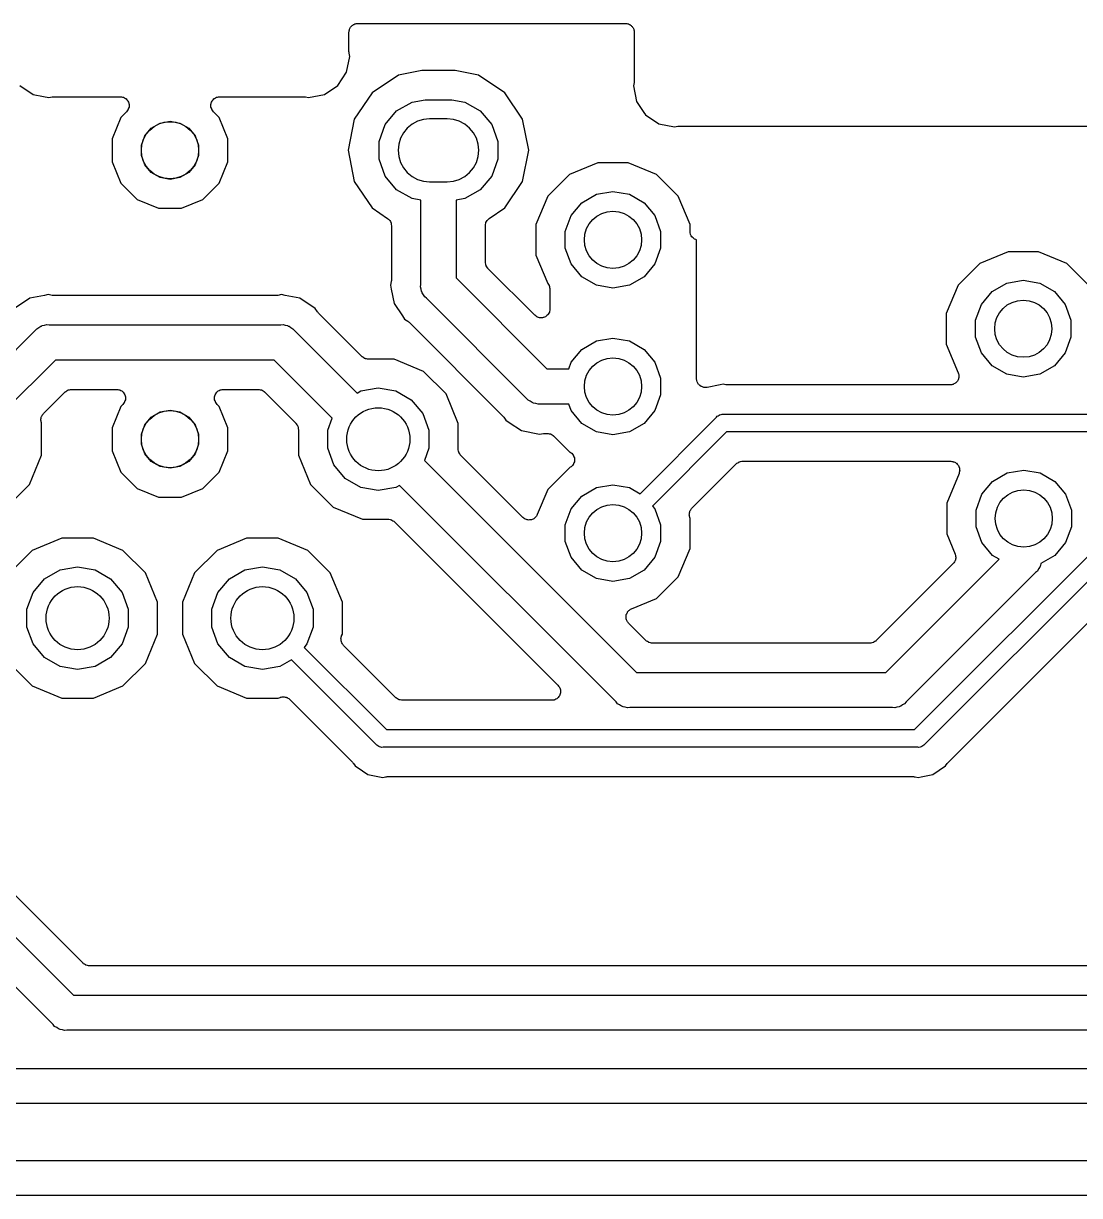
# Model space of a CAD drawing. Extents: x 24 to 196, y -189 to -31.
# Drawn here: x 83.77 to 102.06, y -51.48 to -31.18 of the extents above; entities that cross this region are included whole.
import ezdxf

# ---------------------------------------------------------------- set-up
doc = ezdxf.new("R2010")
doc.units = 0
doc.header["$MEASUREMENT"] = 0
doc.layers.add('BLACK', color=7, linetype='CONTINUOUS')

msp = doc.modelspace()

# ---------------------------------------------------------------- linework, layer by layer
at = {"layer": 'BLACK', "linetype": 'CONTINUOUS'}
for p, q in [((89.4239, -31.2672), (89.4284, -31.2547)), ((89.4284, -31.2547), (89.437, -31.2445)), ((89.437, -31.2445), (89.4437, -31.2329)), ((89.4437, -31.2329), (89.4539, -31.2244)), ((89.4539, -31.2244), (89.4624, -31.2142)), ((89.4624, -31.2142), (89.474, -31.2075)), ((89.474, -31.2075), (89.4842, -31.1989)), ((89.4842, -31.1989), (89.4967, -31.1944)), ((89.4967, -31.1944), (89.5083, -31.1877)), ((89.5083, -31.1877), (89.5214, -31.1854)), ((89.5214, -31.1854), (89.5339, -31.1808)), ((89.5339, -31.1808), (89.5473, -31.1808)), ((89.5473, -31.1808), (89.5604, -31.1785)), ((89.5604, -31.1785), (94.1959, -31.1785)), ((94.1959, -31.1785), (94.209, -31.1808)), ((94.209, -31.1808), (94.2224, -31.1808)), ((94.2224, -31.1808), (94.2349, -31.1854)), ((94.2349, -31.1854), (94.248, -31.1877)), ((94.248, -31.1877), (94.2596, -31.1944)), ((94.2596, -31.1944), (94.2721, -31.1989)), ((94.2721, -31.1989), (94.2823, -31.2075)), ((94.2823, -31.2075), (94.2939, -31.2142)), ((94.2939, -31.2142), (94.3024, -31.2244)), ((94.3024, -31.2244), (94.3126, -31.2329)), ((94.3126, -31.2329), (94.3193, -31.2445)), ((94.3193, -31.2445), (94.3279, -31.2547)), ((94.3279, -31.2547), (94.3324, -31.2672)), ((89.408, -31.3309), (89.4103, -31.3178)), ((89.408, -31.6662), (89.408, -31.3309)), ((89.4103, -31.3044), (89.4149, -31.2919)), ((89.4103, -31.3178), (89.4103, -31.3044)), ((89.4149, -31.2919), (89.4172, -31.2788)), ((89.4172, -31.2788), (89.4239, -31.2672)), ((94.3324, -31.2672), (94.3391, -31.2788)), ((94.3391, -31.2788), (94.3414, -31.2919)), ((94.3414, -31.2919), (94.346, -31.3044)), ((94.346, -31.3044), (94.346, -31.3178)), ((94.346, -31.3178), (94.3483, -31.3309)), ((94.3483, -31.3309), (94.3483, -32.1742)), ((89.3675, -32.0225), (89.4217, -31.75)), ((89.4106, -31.6809), (89.408, -31.6662)), ((89.4109, -31.6959), (89.4106, -31.6809)), ((89.4217, -31.75), (89.4109, -31.6959)), ((89.2131, -32.2536), (89.3675, -32.0225)), ((90.2649, -32.0716), (89.807, -32.3776)), ((90.6687, -31.9913), (90.2649, -32.0716)), ((91.2461, -31.9913), (90.6687, -31.9913)), ((91.6499, -32.0716), (91.2461, -31.9913)), ((92.1078, -32.3776), (91.6499, -32.0716)), ((83.7101, -32.2536), (83.9412, -32.408)), ((88.982, -32.408), (89.2131, -32.2536)), ((94.3454, -32.2039), (94.3346, -32.258)), ((94.3346, -32.258), (94.3888, -32.5305)), ((94.3457, -32.1889), (94.3454, -32.2039)), ((94.3483, -32.1742), (94.3457, -32.1889)), ((83.9412, -32.408), (84.1209, -32.4437)), ((84.1209, -32.4437), (84.2137, -32.4622)), ((84.2137, -32.4622), (84.2678, -32.4514)), ((84.2678, -32.4514), (84.2828, -32.4511)), ((84.2828, -32.4511), (84.2975, -32.4485)), ((84.2975, -32.4485), (85.4495, -32.4485)), ((85.4495, -32.4485), (85.4691, -32.452)), ((85.4691, -32.452), (85.4889, -32.4537)), ((85.4889, -32.4537), (85.495, -32.4565)), ((85.495, -32.4565), (85.5016, -32.4577)), ((85.5016, -32.4577), (85.5189, -32.4676)), ((85.5189, -32.4676), (85.5369, -32.4761)), ((85.5369, -32.4761), (85.5416, -32.4808)), ((87.0768, -32.4808), (87.0815, -32.4761)), ((87.0815, -32.4761), (87.0995, -32.4676)), ((87.0995, -32.4676), (87.1168, -32.4577)), ((87.1168, -32.4577), (87.1234, -32.4565)), ((87.1234, -32.4565), (87.1295, -32.4537)), ((87.1295, -32.4537), (87.1493, -32.452)), ((87.1493, -32.452), (87.1689, -32.4485)), ((87.1689, -32.4485), (88.6257, -32.4485)), ((88.6257, -32.4485), (88.6404, -32.4511)), ((88.6404, -32.4511), (88.6554, -32.4514)), ((88.6554, -32.4514), (88.7095, -32.4622)), ((88.7095, -32.4622), (88.8023, -32.4437)), ((88.8023, -32.4437), (88.982, -32.408)), ((88.8023, -32.4437), (88.8023, -32.4437)), ((89.807, -32.3776), (89.501, -32.8355)), ((92.4138, -32.8355), (92.1078, -32.3776)), ((85.5416, -32.4808), (85.5475, -32.4842)), ((85.5475, -32.4842), (85.5602, -32.4994)), ((85.5602, -32.4994), (85.5743, -32.5135)), ((85.5815, -32.6771), (85.5687, -32.6924)), ((85.5743, -32.5135), (85.5772, -32.5196)), ((85.5772, -32.5196), (85.5815, -32.5247)), ((85.5815, -32.5247), (85.5883, -32.5434)), ((85.5838, -32.6708), (85.5815, -32.6771)), ((85.5876, -32.6653), (85.5838, -32.6708)), ((85.5928, -32.6461), (85.5876, -32.6653)), ((85.5883, -32.5434), (85.5967, -32.5615)), ((85.5996, -32.6274), (85.5928, -32.6461)), ((85.5967, -32.5615), (85.5973, -32.5681)), ((85.5973, -32.5681), (85.5996, -32.5744)), ((85.5996, -32.5744), (85.5996, -32.5944)), ((85.5996, -32.5944), (85.6013, -32.6142)), ((85.6013, -32.6142), (85.5996, -32.6207)), ((85.5996, -32.6207), (85.5996, -32.6274)), ((87.0171, -32.6142), (87.0188, -32.5944)), ((87.0188, -32.6207), (87.0171, -32.6142)), ((87.0188, -32.5744), (87.0211, -32.5681)), ((87.0188, -32.5944), (87.0188, -32.5744)), ((87.0188, -32.6274), (87.0188, -32.6207)), ((87.0256, -32.6461), (87.0188, -32.6274)), ((87.0211, -32.5681), (87.0217, -32.5615)), ((87.0217, -32.5615), (87.0301, -32.5434)), ((87.0308, -32.6653), (87.0256, -32.6461)), ((87.0301, -32.5434), (87.0369, -32.5247)), ((87.0346, -32.6708), (87.0308, -32.6653)), ((87.0369, -32.6771), (87.0346, -32.6708)), ((87.0369, -32.5247), (87.0412, -32.5196)), ((87.0497, -32.6924), (87.0369, -32.6771)), ((87.0412, -32.5196), (87.0441, -32.5135)), ((87.0441, -32.5135), (87.0581, -32.4994)), ((87.0581, -32.4994), (87.0709, -32.4842)), ((87.0709, -32.4842), (87.0768, -32.4808)), ((90.233, -32.694), (90.5007, -32.5394)), ((90.5007, -32.5394), (90.7283, -32.4993)), ((90.7283, -32.4993), (91.1865, -32.4993)), ((91.1865, -32.4993), (91.4141, -32.5394)), ((91.4141, -32.5394), (91.6818, -32.694)), ((94.3888, -32.5305), (94.5143, -32.7184)), ((85.4586, -32.8073), (85.3059, -33.176)), ((85.5573, -32.7087), (85.4586, -32.8073)), ((85.5687, -32.6924), (85.5573, -32.7087)), ((86.1372, -32.903), (86.3092, -32.8727)), ((86.3092, -32.8727), (86.4812, -32.903)), ((87.0611, -32.7087), (87.0497, -32.6924)), ((87.1598, -32.8073), (87.0611, -32.7087)), ((87.3125, -33.176), (87.1598, -32.8073)), ((89.501, -32.8355), (89.3936, -33.3756)), ((90.0344, -32.9307), (90.233, -32.694)), ((90.596, -32.8711), (90.5016, -32.9215)), ((90.6985, -32.84), (90.596, -32.8711)), ((90.805, -32.8295), (90.6985, -32.84)), ((91.1098, -32.8295), (90.805, -32.8295)), ((91.2163, -32.84), (91.1098, -32.8295)), ((91.3188, -32.8711), (91.2163, -32.84)), ((91.4132, -32.9215), (91.3188, -32.8711)), ((91.6818, -32.694), (91.8804, -32.9307)), ((92.5212, -33.3756), (92.4138, -32.8355)), ((94.5143, -32.7184), (94.5143, -32.7184)), ((94.5143, -32.7184), (94.5432, -32.7616)), ((94.5432, -32.7616), (94.7743, -32.916)), ((85.8736, -33.1241), (85.9859, -32.9903)), ((85.9859, -32.9903), (86.1372, -32.903)), ((86.4812, -32.903), (86.6325, -32.9903)), ((86.6325, -32.9903), (86.7448, -33.1241)), ((89.9287, -33.2211), (90.0344, -32.9307)), ((90.3509, -33.0722), (90.3005, -33.1666)), ((90.4188, -32.9894), (90.3509, -33.0722)), ((90.5016, -32.9215), (90.4188, -32.9894)), ((91.496, -32.9894), (91.4132, -32.9215)), ((91.5639, -33.0722), (91.496, -32.9894)), ((91.6143, -33.1666), (91.5639, -33.0722)), ((91.8804, -32.9307), (91.9861, -33.2211)), ((94.7743, -32.916), (95.0468, -32.9702)), ((95.0468, -32.9702), (95.1009, -32.9594)), ((95.1009, -32.9594), (95.1159, -32.9591)), ((95.1159, -32.9591), (95.1306, -32.9565)), ((95.1306, -32.9565), (131.818, -32.9565)), ((85.3059, -33.176), (85.3059, -33.5752)), ((85.8139, -33.2883), (85.8736, -33.1241)), ((85.8139, -33.4629), (85.8139, -33.2883)), ((86.7448, -33.1241), (86.8045, -33.2883)), ((86.8045, -33.2883), (86.8045, -33.4629)), ((87.3125, -33.5752), (87.3125, -33.176)), ((89.9287, -33.5301), (89.9287, -33.2211)), ((90.2694, -33.2691), (90.2589, -33.3756)), ((90.3005, -33.1666), (90.2694, -33.2691)), ((91.6454, -33.2691), (91.6143, -33.1666)), ((91.6559, -33.3756), (91.6454, -33.2691)), ((91.9861, -33.2211), (91.9861, -33.5301)), ((85.8736, -33.6271), (85.8139, -33.4629)), ((86.8045, -33.4629), (86.7448, -33.6271)), ((89.3936, -33.3756), (89.501, -33.9157)), ((90.2589, -33.3756), (90.2694, -33.4821)), ((90.2694, -33.4821), (90.3005, -33.5846)), ((91.6143, -33.5846), (91.6454, -33.4821)), ((91.6454, -33.4821), (91.6559, -33.3756)), ((92.4138, -33.9157), (92.5212, -33.3756)), ((85.3059, -33.5752), (85.4586, -33.9439)), ((85.9859, -33.7609), (85.8736, -33.6271)), ((86.7448, -33.6271), (86.6325, -33.7609)), ((87.1598, -33.9439), (87.3125, -33.5752)), ((90.0344, -33.8205), (89.9287, -33.5301)), ((90.3005, -33.5846), (90.3509, -33.679)), ((90.3509, -33.679), (90.4188, -33.7618)), ((91.496, -33.7618), (91.5639, -33.679)), ((91.5639, -33.679), (91.6143, -33.5846)), ((91.9861, -33.5301), (91.8804, -33.8205)), ((93.7147, -33.5915), (93.2246, -33.7945)), ((94.2452, -33.5915), (93.7147, -33.5915)), ((94.7354, -33.7945), (94.2452, -33.5915)), ((86.1372, -33.8482), (85.9859, -33.7609)), ((86.3092, -33.8785), (86.1372, -33.8482)), ((86.4812, -33.8482), (86.3092, -33.8785)), ((86.6325, -33.7609), (86.4812, -33.8482)), ((90.233, -34.0572), (90.0344, -33.8205)), ((90.4188, -33.7618), (90.5016, -33.8297)), ((90.5016, -33.8297), (90.596, -33.8801)), ((90.596, -33.8801), (90.6985, -33.9112)), ((91.2163, -33.9112), (91.3188, -33.8801)), ((91.3188, -33.8801), (91.4132, -33.8297)), ((91.4132, -33.8297), (91.496, -33.7618)), ((91.8804, -33.8205), (91.6818, -34.0572)), ((93.2246, -33.7945), (92.8495, -34.1696)), ((95.1105, -34.1696), (94.7354, -33.7945)), ((85.4586, -33.9439), (85.7409, -34.2262)), ((86.8775, -34.2262), (87.1598, -33.9439)), ((89.501, -33.9157), (89.807, -34.3736)), ((90.5007, -34.2118), (90.233, -34.0572)), ((90.6985, -33.9112), (90.805, -33.9217)), ((90.805, -33.9217), (91.1098, -33.9217)), ((91.1098, -33.9217), (91.2163, -33.9112)), ((91.6818, -34.0572), (91.4141, -34.2118)), ((92.1078, -34.3736), (92.4138, -33.9157)), ((93.6933, -34.1373), (93.98, -34.0868)), ((93.98, -34.0868), (94.2667, -34.1373)), ((85.7409, -34.2262), (86.1096, -34.3789)), ((86.5088, -34.3789), (86.8775, -34.2262)), ((90.6526, -34.2385), (90.5007, -34.2118)), ((90.6526, -35.6991), (90.6526, -34.2385)), ((91.4141, -34.2118), (91.2622, -34.2385)), ((91.2622, -34.2385), (91.2622, -35.5861)), ((92.8495, -34.1696), (92.6465, -34.6597)), ((93.2541, -34.5059), (93.4412, -34.2829)), ((93.4412, -34.2829), (93.6933, -34.1373)), ((94.2667, -34.1373), (94.5188, -34.2829)), ((94.5188, -34.2829), (94.7059, -34.5059)), ((95.3135, -34.6597), (95.1105, -34.1696)), ((86.1096, -34.3789), (86.5088, -34.3789)), ((89.807, -34.3736), (90.0769, -34.554)), ((91.8379, -34.554), (92.1078, -34.3736)), ((93.1545, -34.7794), (93.2541, -34.5059)), ((94.7059, -34.5059), (94.8055, -34.7794)), ((90.0769, -34.554), (90.0924, -34.5689)), ((90.0924, -34.5689), (90.1089, -34.5827)), ((90.1089, -34.5827), (90.1115, -34.5871)), ((90.1115, -34.5871), (90.1151, -34.5906)), ((90.1151, -34.5906), (90.1246, -34.6099)), ((90.1246, -34.6099), (90.1354, -34.6286)), ((90.1354, -34.6286), (90.1363, -34.6335)), ((90.1363, -34.6335), (90.1385, -34.638)), ((90.1385, -34.638), (90.1409, -34.6595)), ((90.1409, -34.6595), (90.1446, -34.6807)), ((90.1446, -34.6807), (90.1446, -35.6173)), ((91.7702, -34.6807), (91.7739, -34.6595)), ((91.7702, -35.3126), (91.7702, -34.6807)), ((91.7739, -34.6595), (91.7763, -34.638)), ((91.7763, -34.638), (91.7785, -34.6335)), ((91.7785, -34.6335), (91.7794, -34.6286)), ((91.7794, -34.6286), (91.7902, -34.6099)), ((91.7902, -34.6099), (91.7997, -34.5906)), ((91.7997, -34.5906), (91.8033, -34.5871)), ((91.8033, -34.5871), (91.8059, -34.5827)), ((91.8059, -34.5827), (91.8224, -34.5689)), ((91.8224, -34.5689), (91.8379, -34.554)), ((92.6465, -34.6597), (92.6465, -35.1902)), ((95.3135, -34.7802), (95.3135, -34.6597)), ((93.1545, -35.0706), (93.1545, -34.7794)), ((94.8055, -34.7794), (94.8055, -35.0706)), ((95.3178, -34.8046), (95.3135, -34.7802)), ((95.3216, -34.8292), (95.3178, -34.8046)), ((95.3224, -34.8306), (95.3216, -34.8292)), ((95.3227, -34.8323), (95.3224, -34.8306)), ((95.3351, -34.8538), (95.3227, -34.8323)), ((95.347, -34.8756), (95.3351, -34.8538)), ((95.3483, -34.8767), (95.347, -34.8756)), ((95.3492, -34.8781), (95.3483, -34.8767)), ((95.3682, -34.8941), (95.3492, -34.8781)), ((95.3868, -34.9105), (95.3682, -34.8941)), ((95.3884, -34.9111), (95.3868, -34.9105)), ((95.3897, -34.9122), (95.3884, -34.9111)), ((95.413, -34.9207), (95.3897, -34.9122)), ((93.2541, -35.3441), (93.1545, -35.0706)), ((94.8055, -35.0706), (94.7059, -35.3441)), ((95.4202, -34.9234), (95.413, -34.9207)), ((95.4252, -34.9268), (95.4202, -34.9234)), ((95.4278, -34.94), (95.4252, -34.9268)), ((95.4278, -37.3319), (95.4278, -34.94)), ((91.7714, -35.3192), (91.7702, -35.3126)), ((91.7708, -35.3259), (91.7714, -35.3192)), ((92.6465, -35.1902), (92.8503, -35.6823)), ((100.82, -35.1315), (100.33, -35.3345)), ((101.35, -35.1315), (100.82, -35.1315)), ((101.84, -35.3345), (101.35, -35.1315)), ((91.7759, -35.3451), (91.7708, -35.3259)), ((91.7794, -35.3647), (91.7759, -35.3451)), ((91.7827, -35.3705), (91.7794, -35.3647)), ((91.7845, -35.377), (91.7827, -35.3705)), ((91.7959, -35.3933), (91.7845, -35.377)), ((91.8059, -35.4106), (91.7959, -35.3933)), ((91.811, -35.4149), (91.8059, -35.4106)), ((91.8148, -35.4204), (91.811, -35.4149)), ((92.6276, -36.2332), (91.8148, -35.4204)), ((93.4412, -35.5671), (93.2541, -35.3441)), ((94.7059, -35.3441), (94.5188, -35.5671)), ((100.33, -35.3345), (99.9545, -35.7096)), ((102.215, -35.7096), (101.84, -35.3345)), ((90.1417, -35.6471), (90.1287, -35.7124)), ((90.1287, -35.7124), (90.1417, -35.7777)), ((90.142, -35.6321), (90.1417, -35.6471)), ((90.1446, -35.6173), (90.142, -35.6321)), ((90.6491, -35.7394), (90.6526, -35.6991)), ((91.2622, -35.5861), (92.8363, -37.1602)), ((92.8503, -35.6823), (92.8521, -35.6838)), ((92.8521, -35.6838), (92.8621, -35.7011)), ((92.8621, -35.7011), (92.8735, -35.7174)), ((92.8735, -35.7174), (92.8753, -35.7238)), ((92.8753, -35.7238), (92.8786, -35.7297)), ((93.6933, -35.7127), (93.4412, -35.5671)), ((93.98, -35.7632), (93.6933, -35.7127)), ((94.2667, -35.7127), (93.98, -35.7632)), ((94.5188, -35.5671), (94.2667, -35.7127)), ((99.9545, -35.7096), (99.7515, -36.1998)), ((100.546, -35.8229), (100.798, -35.6773)), ((100.798, -35.6773), (101.085, -35.6268)), ((101.085, -35.6268), (101.372, -35.6773)), ((101.372, -35.6773), (101.624, -35.8229)), ((84.1357, -35.8873), (83.8839, -35.9374)), ((84.201, -35.8743), (84.1357, -35.8873)), ((84.1357, -35.8873), (84.1357, -35.8873)), ((84.2663, -35.8873), (84.201, -35.8743)), ((84.2813, -35.8876), (84.2663, -35.8873)), ((84.2961, -35.8902), (84.2813, -35.8876)), ((88.1445, -35.8902), (84.2961, -35.8902)), ((88.1593, -35.8876), (88.1445, -35.8902)), ((88.1743, -35.8873), (88.1593, -35.8876)), ((88.2396, -35.8743), (88.1743, -35.8873)), ((88.3049, -35.8873), (88.2396, -35.8743)), ((88.5567, -35.9374), (88.3049, -35.8873)), ((88.3049, -35.8873), (88.3049, -35.8873)), ((90.1417, -35.7777), (90.191, -36.0259)), ((90.6595, -35.7784), (90.6491, -35.7394)), ((90.6666, -35.8183), (90.6595, -35.7784)), ((90.6734, -35.83), (90.6666, -35.8183)), ((90.6769, -35.8432), (90.6734, -35.83)), ((90.7001, -35.8763), (90.6769, -35.8432)), ((90.7203, -35.9113), (90.7001, -35.8763)), ((90.7513, -35.9373), (90.7203, -35.9113)), ((92.8786, -35.7297), (92.8821, -35.7493)), ((92.8821, -35.7493), (92.8872, -35.7685)), ((92.8872, -35.7685), (92.8866, -35.7752)), ((92.8866, -35.7752), (92.8878, -35.7818)), ((92.8878, -35.7818), (92.8878, -36.1254)), ((100.359, -36.0459), (100.546, -35.8229)), ((101.624, -35.8229), (101.811, -36.0459)), ((83.8839, -35.9374), (83.615, -36.117)), ((88.8256, -36.117), (88.5567, -35.9374)), ((88.8626, -36.1724), (88.8256, -36.117)), ((90.191, -36.0259), (90.191, -36.0259)), ((90.191, -36.0259), (90.1918, -36.0295)), ((90.1918, -36.0295), (90.3335, -36.2417)), ((92.4851, -37.6711), (90.7513, -35.9373)), ((92.8878, -36.1254), (92.8843, -36.145)), ((100.259, -36.3194), (100.359, -36.0459)), ((101.811, -36.0459), (101.91, -36.3194)), ((88.873, -36.1832), (88.8626, -36.1724)), ((88.8816, -36.1955), (88.873, -36.1832)), ((89.6365, -36.9505), (88.8816, -36.1955)), ((90.3335, -36.2417), (90.3335, -36.2417)), ((90.3335, -36.2417), (90.3714, -36.2984)), ((90.3714, -36.2984), (90.4268, -36.3354)), ((92.6439, -36.2446), (92.6276, -36.2332)), ((92.6592, -36.2574), (92.6439, -36.2446)), ((92.6655, -36.2597), (92.6592, -36.2574)), ((92.671, -36.2635), (92.6655, -36.2597)), ((92.6902, -36.2687), (92.671, -36.2635)), ((92.7089, -36.2755), (92.6902, -36.2687)), ((92.7156, -36.2755), (92.7089, -36.2755)), ((92.7221, -36.2772), (92.7156, -36.2755)), ((92.7419, -36.2755), (92.7221, -36.2772)), ((92.7619, -36.2755), (92.7419, -36.2755)), ((92.7682, -36.2732), (92.7619, -36.2755)), ((92.7748, -36.2726), (92.7682, -36.2732)), ((92.7929, -36.2642), (92.7748, -36.2726)), ((92.8116, -36.2574), (92.7929, -36.2642)), ((92.8167, -36.2531), (92.8116, -36.2574)), ((92.8228, -36.2502), (92.8167, -36.2531)), ((92.8369, -36.2362), (92.8228, -36.2502)), ((92.8521, -36.2234), (92.8369, -36.2362)), ((92.8555, -36.2176), (92.8521, -36.2234)), ((92.8602, -36.2128), (92.8555, -36.2176)), ((92.8687, -36.1948), (92.8602, -36.2128)), ((92.8786, -36.1775), (92.8687, -36.1948)), ((92.8798, -36.1709), (92.8786, -36.1775)), ((92.8826, -36.1648), (92.8798, -36.1709)), ((92.8843, -36.145), (92.8826, -36.1648)), ((99.7515, -36.1998), (99.7515, -36.7302)), ((100.259, -36.6106), (100.259, -36.3194)), ((101.91, -36.3194), (101.91, -36.6106)), ((82.9412, -37.5317), (83.9761, -36.4969)), ((83.9761, -36.4969), (84.0021, -36.4659)), ((84.0021, -36.4659), (84.0371, -36.4457)), ((84.0371, -36.4457), (84.0702, -36.4225)), ((84.0702, -36.4225), (84.0833, -36.419)), ((84.0833, -36.419), (84.0951, -36.4122)), ((84.0951, -36.4122), (84.135, -36.4051)), ((84.135, -36.4051), (84.174, -36.3947)), ((84.174, -36.3947), (84.2143, -36.3982)), ((84.2143, -36.3982), (88.2263, -36.3982)), ((88.2263, -36.3982), (88.2666, -36.3947)), ((88.2666, -36.3947), (88.3056, -36.4051)), ((88.3056, -36.4051), (88.3455, -36.4122)), ((88.3455, -36.4122), (88.3572, -36.419)), ((88.3572, -36.419), (88.3704, -36.4225)), ((88.3704, -36.4225), (88.4035, -36.4457)), ((88.4035, -36.4457), (88.4385, -36.4659)), ((88.4385, -36.4659), (88.4645, -36.4969)), ((88.4645, -36.4969), (89.5478, -37.5801)), ((90.4268, -36.3354), (90.4376, -36.3458)), ((90.4376, -36.3458), (90.4499, -36.3544)), ((90.4499, -36.3544), (92.068, -37.9725)), ((93.4412, -36.8229), (93.6933, -36.6773)), ((93.6933, -36.6773), (93.98, -36.6268)), ((93.98, -36.6268), (94.2667, -36.6773)), ((94.2667, -36.6773), (94.5188, -36.8229)), ((99.7515, -36.7302), (99.958, -37.2289)), ((100.359, -36.8841), (100.259, -36.6106)), ((101.91, -36.6106), (101.811, -36.8841)), ((93.2541, -37.0459), (93.4412, -36.8229)), ((94.5188, -36.8229), (94.7059, -37.0459)), ((100.546, -37.1071), (100.359, -36.8841)), ((101.811, -36.8841), (101.624, -37.1071)), ((84.3273, -37.0078), (83.44, -37.8951)), ((88.1133, -37.0078), (84.3273, -37.0078)), ((89.1173, -38.0117), (88.1133, -37.0078)), ((89.642, -36.9543), (89.6365, -36.9505)), ((89.6463, -36.9594), (89.642, -36.9543)), ((89.6636, -36.9694), (89.6463, -36.9594)), ((89.6799, -36.9808), (89.6636, -36.9694)), ((89.6864, -36.9826), (89.6799, -36.9808)), ((89.6922, -36.9859), (89.6864, -36.9826)), ((89.7118, -36.9894), (89.6922, -36.9859)), ((89.731, -36.9945), (89.7118, -36.9894)), ((89.7377, -36.9939), (89.731, -36.9945)), ((89.7443, -36.9951), (89.7377, -36.9939)), ((90.1914, -36.9951), (89.7443, -36.9951)), ((90.7001, -37.2058), (90.1914, -36.9951)), ((93.2125, -37.1602), (93.2541, -37.0459)), ((94.7059, -37.0459), (94.8055, -37.3194)), ((100.798, -37.2527), (100.546, -37.1071)), ((101.624, -37.1071), (101.372, -37.2527)), ((91.0896, -37.5953), (90.7001, -37.2058)), ((92.8363, -37.1602), (93.2125, -37.1602)), ((94.8055, -37.3194), (94.8055, -37.6106)), ((95.4281, -37.3336), (95.4278, -37.3319)), ((95.4278, -37.3352), (95.4281, -37.3336)), ((95.4327, -37.3596), (95.4278, -37.3352)), ((99.9549, -37.3478), (99.9492, -37.3634)), ((99.9626, -37.333), (99.9549, -37.3478)), ((99.958, -37.2289), (99.9616, -37.2451)), ((99.9616, -37.2451), (99.9673, -37.2607)), ((99.9639, -37.3231), (99.9626, -37.333)), ((99.9673, -37.3137), (99.9639, -37.3231)), ((99.9673, -37.2607), (99.9673, -37.2708)), ((99.9673, -37.2708), (99.9695, -37.2806)), ((99.9695, -37.2806), (99.9673, -37.297)), ((99.9673, -37.297), (99.9673, -37.3137)), ((101.085, -37.3032), (100.798, -37.2527)), ((101.372, -37.2527), (101.085, -37.3032)), ((84.4985, -37.5566), (84.5028, -37.5515)), ((84.5028, -37.5515), (84.5201, -37.5415)), ((84.5201, -37.5415), (84.5364, -37.5301)), ((84.5364, -37.5301), (84.5429, -37.5283)), ((84.5429, -37.5283), (84.5487, -37.525)), ((84.5487, -37.525), (84.5683, -37.5215)), ((84.5683, -37.5215), (84.5875, -37.5164)), ((84.5875, -37.5164), (84.5942, -37.517)), ((84.5942, -37.517), (84.6008, -37.5158)), ((84.6008, -37.5158), (85.386, -37.5158)), ((85.386, -37.5158), (85.4056, -37.5193)), ((85.4056, -37.5193), (85.4254, -37.521)), ((85.4254, -37.521), (85.4315, -37.5238)), ((85.4315, -37.5238), (85.4381, -37.525)), ((85.4381, -37.525), (85.4554, -37.5349)), ((85.4554, -37.5349), (85.4734, -37.5434)), ((85.4734, -37.5434), (85.4781, -37.5481)), ((85.4781, -37.5481), (85.484, -37.5515)), ((85.484, -37.5515), (85.4967, -37.5667)), ((87.1217, -37.5667), (87.1344, -37.5515)), ((87.1344, -37.5515), (87.1403, -37.5481)), ((87.1403, -37.5481), (87.145, -37.5434)), ((87.145, -37.5434), (87.163, -37.5349)), ((87.163, -37.5349), (87.1803, -37.525)), ((87.1803, -37.525), (87.1869, -37.5238)), ((87.1869, -37.5238), (87.193, -37.521)), ((87.193, -37.521), (87.2128, -37.5193)), ((87.2128, -37.5193), (87.2324, -37.5158)), ((87.2324, -37.5158), (87.8398, -37.5158)), ((87.8398, -37.5158), (87.8464, -37.517)), ((87.8464, -37.517), (87.8531, -37.5164)), ((87.8531, -37.5164), (87.8723, -37.5215)), ((87.8723, -37.5215), (87.8919, -37.525)), ((87.8919, -37.525), (87.8977, -37.5283)), ((87.8977, -37.5283), (87.9042, -37.5301)), ((87.9042, -37.5301), (87.9205, -37.5415)), ((87.9205, -37.5415), (87.9378, -37.5515)), ((87.9378, -37.5515), (87.9421, -37.5566)), ((89.5478, -37.5801), (89.6117, -37.5432)), ((89.6117, -37.5432), (89.916, -37.4896)), ((89.916, -37.4896), (90.2203, -37.5432)), ((90.2203, -37.5432), (90.488, -37.6978)), ((95.437, -37.384), (95.4327, -37.3596)), ((95.4378, -37.3855), (95.437, -37.384)), ((95.4382, -37.3871), (95.4378, -37.3855)), ((95.451, -37.4084), (95.4382, -37.3871)), ((95.4635, -37.4299), (95.451, -37.4084)), ((95.4647, -37.431), (95.4635, -37.4299)), ((95.4656, -37.4324), (95.4647, -37.431)), ((95.485, -37.4479), (95.4656, -37.4324)), ((95.504, -37.4639), (95.485, -37.4479)), ((95.5056, -37.4645), (95.504, -37.4639)), ((95.5069, -37.4655), (95.5056, -37.4645)), ((95.5304, -37.4735), (95.5069, -37.4655)), ((95.5537, -37.482), (95.5304, -37.4735)), ((95.5554, -37.482), (95.5537, -37.482)), ((95.557, -37.4825), (95.5554, -37.482)), ((95.5818, -37.482), (95.557, -37.4825)), ((95.6067, -37.482), (95.5818, -37.482)), ((95.6082, -37.4814), (95.6067, -37.482)), ((95.6099, -37.4814), (95.6082, -37.4814)), ((95.8347, -37.4367), (95.6099, -37.4814)), ((95.885, -37.4267), (95.8347, -37.4367)), ((95.9353, -37.4367), (95.885, -37.4267)), ((95.9503, -37.437), (95.9353, -37.4367)), ((95.965, -37.4396), (95.9503, -37.437)), ((99.8172, -37.4396), (95.965, -37.4396)), ((99.8336, -37.4367), (99.8172, -37.4396)), ((99.8502, -37.436), (99.8336, -37.4367)), ((99.8595, -37.4322), (99.8502, -37.436)), ((99.8694, -37.4304), (99.8595, -37.4322)), ((99.8838, -37.4221), (99.8694, -37.4304)), ((99.8991, -37.4157), (99.8838, -37.4221)), ((99.9065, -37.409), (99.8991, -37.4157)), ((99.9152, -37.4039), (99.9065, -37.409)), ((99.9259, -37.3912), (99.9152, -37.4039)), ((99.9381, -37.38), (99.9259, -37.3912)), ((99.9428, -37.3711), (99.9381, -37.38)), ((99.9492, -37.3634), (99.9428, -37.3711)), ((84.1185, -37.935), (84.493, -37.5604)), ((84.493, -37.5604), (84.4985, -37.5566)), ((85.4967, -37.5667), (85.5108, -37.5808)), ((85.518, -37.7444), (85.5052, -37.7597)), ((85.5108, -37.5808), (85.5137, -37.5869)), ((85.5137, -37.5869), (85.518, -37.592)), ((85.518, -37.592), (85.5248, -37.6107)), ((85.5203, -37.7381), (85.518, -37.7444)), ((85.5241, -37.7326), (85.5203, -37.7381)), ((85.5293, -37.7134), (85.5241, -37.7326)), ((85.5248, -37.6107), (85.5332, -37.6288)), ((85.5361, -37.6947), (85.5293, -37.7134)), ((85.5332, -37.6288), (85.5338, -37.6354)), ((85.5338, -37.6354), (85.5361, -37.6417)), ((85.5361, -37.6417), (85.5361, -37.6617)), ((85.5361, -37.6617), (85.5378, -37.6815)), ((85.5378, -37.6815), (85.5361, -37.688)), ((85.5361, -37.688), (85.5361, -37.6947)), ((87.0806, -37.6815), (87.0823, -37.6617)), ((87.0823, -37.688), (87.0806, -37.6815)), ((87.0823, -37.6417), (87.0846, -37.6354)), ((87.0823, -37.6617), (87.0823, -37.6417)), ((87.0823, -37.6947), (87.0823, -37.688)), ((87.0891, -37.7134), (87.0823, -37.6947)), ((87.0846, -37.6354), (87.0852, -37.6288)), ((87.0852, -37.6288), (87.0936, -37.6107)), ((87.0943, -37.7326), (87.0891, -37.7134)), ((87.0936, -37.6107), (87.1004, -37.592)), ((87.0981, -37.7381), (87.0943, -37.7326)), ((87.1004, -37.7444), (87.0981, -37.7381)), ((87.1004, -37.592), (87.1047, -37.5869)), ((87.1132, -37.7597), (87.1004, -37.7444)), ((87.1047, -37.5869), (87.1076, -37.5808)), ((87.1076, -37.5808), (87.1217, -37.5667)), ((87.9421, -37.5566), (87.9476, -37.5604)), ((87.9476, -37.5604), (88.4871, -38.0999)), ((90.488, -37.6978), (90.6866, -37.9345)), ((91.3003, -38.104), (91.0896, -37.5953)), ((92.5111, -37.7021), (92.4851, -37.6711)), ((92.5461, -37.7223), (92.5111, -37.7021)), ((92.5792, -37.7455), (92.5461, -37.7223)), ((92.5924, -37.749), (92.5792, -37.7455)), ((92.6041, -37.7558), (92.5924, -37.749)), ((94.8055, -37.6106), (94.7059, -37.8841)), ((84.0977, -37.9647), (84.1054, -37.95)), ((84.1054, -37.95), (84.1127, -37.9432)), ((84.1127, -37.9432), (84.1185, -37.935)), ((85.4586, -37.8111), (85.3059, -38.1798)), ((85.4938, -37.776), (85.4586, -37.8111)), ((85.5052, -37.7597), (85.4938, -37.776)), ((85.9859, -37.9941), (86.1372, -37.9068)), ((86.1372, -37.9068), (86.3092, -37.8765)), ((86.3092, -37.8765), (86.4812, -37.9068)), ((86.4812, -37.9068), (86.6325, -37.9941)), ((87.1246, -37.776), (87.1132, -37.7597)), ((87.1598, -37.8111), (87.1246, -37.776)), ((87.3125, -38.1798), (87.1598, -37.8111)), ((90.6866, -37.9345), (90.7923, -38.2249)), ((92.644, -37.7629), (92.6041, -37.7558)), ((92.683, -37.7733), (92.644, -37.7629)), ((92.7233, -37.7698), (92.683, -37.7733)), ((93.2125, -37.7698), (92.7233, -37.7698)), ((93.2541, -37.8841), (93.2125, -37.7698)), ((93.4412, -38.1071), (93.2541, -37.8841)), ((94.7059, -37.8841), (94.5188, -38.1071)), ((95.8196, -37.9597), (95.8262, -37.958)), ((95.8262, -37.958), (95.8321, -37.9546)), ((95.8321, -37.9546), (95.852, -37.9511)), ((95.852, -37.9511), (95.8715, -37.9458)), ((95.8715, -37.9458), (95.8916, -37.9476)), ((95.8916, -37.9476), (109.547, -37.9476)), ((84.074, -38.0494), (84.0753, -38.0394)), ((84.0776, -38.0656), (84.074, -38.0494)), ((84.0744, -38.0295), (84.0787, -38.0134)), ((84.0753, -38.0394), (84.0744, -38.0295)), ((84.0791, -38.0822), (84.0776, -38.0656)), ((84.0787, -38.0134), (84.0809, -37.9969)), ((84.0833, -38.0913), (84.0791, -38.0822)), ((84.0809, -37.9969), (84.0855, -37.988)), ((84.0855, -38.1011), (84.0833, -38.0913)), ((84.0855, -37.988), (84.0881, -37.9783)), ((84.0867, -38.104), (84.0855, -38.1011)), ((84.0867, -38.6548), (84.0867, -38.104)), ((84.0881, -37.9783), (84.0977, -37.9647)), ((85.8139, -38.2921), (85.8736, -38.1279)), ((85.8736, -38.1279), (85.9859, -37.9941)), ((86.6325, -37.9941), (86.7448, -38.1279)), ((86.7448, -38.1279), (86.8045, -38.2921)), ((88.4871, -38.0999), (88.4909, -38.1054)), ((88.4909, -38.1054), (88.496, -38.1097)), ((88.496, -38.1097), (88.506, -38.127)), ((88.506, -38.127), (88.5174, -38.1433)), ((88.5174, -38.1433), (88.5192, -38.1498)), ((88.5192, -38.1498), (88.5225, -38.1556)), ((88.5225, -38.1556), (88.526, -38.1752)), ((89.0397, -38.2249), (89.1173, -38.0117)), ((91.3003, -38.5511), (91.3003, -38.104)), ((92.068, -37.9725), (92.0766, -37.9848)), ((92.0766, -37.9848), (92.087, -37.9956)), ((92.087, -37.9956), (92.124, -38.051)), ((92.124, -38.051), (92.1794, -38.088)), ((92.1794, -38.088), (92.1794, -38.088)), ((92.1794, -38.088), (92.3929, -38.2306)), ((93.6933, -38.2527), (93.4412, -38.1071)), ((94.5188, -38.1071), (94.2667, -38.2527)), ((94.4477, -39.3218), (95.7725, -37.9969)), ((95.7725, -37.9969), (95.7855, -37.9815)), ((95.7855, -37.9815), (95.803, -37.9713)), ((95.803, -37.9713), (95.8196, -37.9597)), ((85.3059, -38.1798), (85.3059, -38.579)), ((85.8139, -38.4667), (85.8139, -38.2921)), ((86.8045, -38.2921), (86.8045, -38.4667)), ((87.3125, -38.579), (87.3125, -38.1798)), ((88.526, -38.1752), (88.5311, -38.1944)), ((88.5311, -38.1944), (88.5305, -38.2011)), ((88.5305, -38.2011), (88.5317, -38.2077)), ((88.5317, -38.2077), (88.5317, -38.6548)), ((89.0397, -38.5339), (89.0397, -38.2249)), ((90.7923, -38.2249), (90.7923, -38.5339)), ((92.3929, -38.2306), (92.71, -38.2937)), ((92.71, -38.2937), (92.7753, -38.2807)), ((92.7753, -38.2807), (92.7903, -38.2804)), ((92.7903, -38.2804), (92.8051, -38.2778)), ((92.8051, -38.2778), (92.8438, -38.2778)), ((92.8438, -38.2778), (92.8504, -38.279)), ((92.8504, -38.279), (92.8571, -38.2784)), ((92.8571, -38.2784), (92.8763, -38.2835)), ((92.8763, -38.2835), (92.8959, -38.287)), ((92.8959, -38.287), (92.9017, -38.2903)), ((92.9017, -38.2903), (92.9082, -38.2921)), ((92.9082, -38.2921), (92.9245, -38.3035)), ((92.9245, -38.3035), (92.9418, -38.3135)), ((92.9418, -38.3135), (92.9461, -38.3186)), ((92.9461, -38.3186), (92.9516, -38.3224)), ((92.9516, -38.3224), (93.2265, -38.5974)), ((93.98, -38.3032), (93.6933, -38.2527)), ((94.2667, -38.2527), (93.98, -38.3032)), ((95.9481, -38.2524), (94.6643, -39.5362)), ((109.603, -38.2524), (95.9481, -38.2524)), ((85.8736, -38.6309), (85.8139, -38.4667)), ((86.8045, -38.4667), (86.7448, -38.6309)), ((89.1454, -38.8243), (89.0397, -38.5339)), ((90.7923, -38.5339), (90.7147, -38.7471)), ((91.3015, -38.5577), (91.3003, -38.5511)), ((91.3009, -38.5644), (91.3015, -38.5577)), ((91.306, -38.5836), (91.3009, -38.5644)), ((83.876, -39.1635), (84.0867, -38.6548)), ((85.3059, -38.579), (85.4586, -38.9477)), ((85.9859, -38.7647), (85.8736, -38.6309)), ((86.1372, -38.852), (85.9859, -38.7647)), ((86.6325, -38.7647), (86.4812, -38.852)), ((86.7448, -38.6309), (86.6325, -38.7647)), ((87.1598, -38.9477), (87.3125, -38.579)), ((88.5317, -38.6548), (88.7424, -39.1635)), ((90.7147, -38.7471), (94.3857, -42.418)), ((91.3095, -38.6032), (91.306, -38.5836)), ((91.3128, -38.609), (91.3095, -38.6032)), ((91.3146, -38.6155), (91.3128, -38.609)), ((91.326, -38.6318), (91.3146, -38.6155)), ((91.336, -38.6491), (91.326, -38.6318)), ((91.3411, -38.6534), (91.336, -38.6491)), ((91.3449, -38.6589), (91.3411, -38.6534)), ((92.4206, -39.7345), (91.3449, -38.6589)), ((93.2265, -38.5974), (93.2383, -38.6049)), ((93.2383, -38.6049), (93.256, -38.6141)), ((93.256, -38.6141), (93.2605, -38.619)), ((93.2605, -38.619), (93.2662, -38.6226)), ((93.2662, -38.6226), (93.2783, -38.6384)), ((93.2783, -38.6384), (93.2917, -38.6531)), ((93.2917, -38.6531), (93.2943, -38.6593)), ((93.2943, -38.6593), (93.2984, -38.6646)), ((93.2984, -38.6646), (93.3044, -38.6836)), ((93.3044, -38.6836), (93.312, -38.702)), ((93.312, -38.768), (93.3044, -38.7864)), ((93.312, -38.702), (93.3123, -38.7087)), ((93.3123, -38.7613), (93.312, -38.768)), ((93.3123, -38.7087), (93.3143, -38.7151)), ((93.3143, -38.7549), (93.3123, -38.7613)), ((93.3143, -38.7151), (93.3134, -38.735)), ((93.3134, -38.735), (93.3143, -38.7549)), ((96.1637, -38.7729), (96.1695, -38.7696)), ((96.1695, -38.7696), (96.1892, -38.7661)), ((96.1892, -38.7661), (96.2084, -38.761)), ((96.2084, -38.761), (96.2151, -38.7616)), ((96.2151, -38.7616), (96.2217, -38.7604)), ((96.2217, -38.7604), (99.8309, -38.7604)), ((99.8309, -38.7604), (99.8472, -38.7633)), ((99.8472, -38.7633), (99.8639, -38.764)), ((99.8639, -38.764), (99.8731, -38.7678)), ((99.8731, -38.7678), (99.883, -38.7696)), ((99.883, -38.7696), (99.8974, -38.7779)), ((85.4586, -38.9477), (85.7409, -39.23)), ((86.3092, -38.8823), (86.1372, -38.852)), ((86.4812, -38.852), (86.3092, -38.8823)), ((86.8775, -39.23), (87.1598, -38.9477)), ((89.344, -39.061), (89.1454, -38.8243)), ((93.2265, -38.8726), (92.8495, -39.2496)), ((93.2383, -38.8651), (93.2265, -38.8726)), ((93.256, -38.8559), (93.2383, -38.8651)), ((93.2605, -38.851), (93.256, -38.8559)), ((93.2662, -38.8474), (93.2605, -38.851)), ((93.2783, -38.8316), (93.2662, -38.8474)), ((93.2917, -38.8169), (93.2783, -38.8316)), ((93.2943, -38.8107), (93.2917, -38.8169)), ((93.2984, -38.8054), (93.2943, -38.8107)), ((93.3044, -38.7864), (93.2984, -38.8054)), ((95.3462, -39.5728), (96.1139, -38.805)), ((96.1139, -38.805), (96.1194, -38.8012)), ((96.1194, -38.8012), (96.1237, -38.7961)), ((96.1237, -38.7961), (96.141, -38.7861)), ((96.141, -38.7861), (96.1573, -38.7747)), ((96.1573, -38.7747), (96.1637, -38.7729)), ((99.9717, -38.9711), (99.7585, -39.4857)), ((99.8974, -38.7779), (99.9128, -38.7843)), ((99.9128, -38.7843), (99.9201, -38.791)), ((99.9201, -38.791), (99.9288, -38.7961)), ((99.9288, -38.7961), (99.9395, -38.8088)), ((99.9395, -38.8088), (99.9518, -38.82)), ((99.9518, -38.82), (99.9564, -38.8289)), ((99.9564, -38.8289), (99.9628, -38.8366)), ((99.9628, -38.8366), (99.9685, -38.8522)), ((99.9685, -38.8522), (99.9762, -38.867)), ((99.9753, -38.9549), (99.9717, -38.9711)), ((99.981, -38.9393), (99.9753, -38.9549)), ((99.9762, -38.867), (99.9775, -38.8769)), ((99.9775, -38.8769), (99.981, -38.8863)), ((99.981, -38.8863), (99.981, -38.903)), ((99.981, -38.903), (99.9831, -38.9194)), ((99.9831, -38.9194), (99.981, -38.9292)), ((99.981, -38.9292), (99.981, -38.9393)), ((100.553, -39.1089), (100.805, -38.9633)), ((100.805, -38.9633), (101.092, -38.9128)), ((101.092, -38.9128), (101.379, -38.9633)), ((101.379, -38.9633), (101.631, -39.1089)), ((83.4865, -39.553), (83.876, -39.1635)), ((88.7424, -39.1635), (89.1319, -39.553)), ((89.6117, -39.2156), (89.344, -39.061)), ((93.6933, -39.2173), (93.98, -39.1668)), ((93.98, -39.1668), (94.2667, -39.2173)), ((100.366, -39.3319), (100.553, -39.1089)), ((101.631, -39.1089), (101.818, -39.3319)), ((85.7409, -39.23), (86.1096, -39.3827)), ((86.5088, -39.3827), (86.8775, -39.23)), ((89.916, -39.2692), (89.6117, -39.2156)), ((90.2203, -39.2156), (89.916, -39.2692)), ((90.2842, -39.1787), (90.2203, -39.2156)), ((94.0345, -42.9289), (90.2842, -39.1787)), ((92.8495, -39.2496), (92.6691, -39.6851)), ((93.2541, -39.5859), (93.4412, -39.3629)), ((93.4412, -39.3629), (93.6933, -39.2173)), ((94.2667, -39.2173), (94.4477, -39.3218)), ((100.266, -39.6054), (100.366, -39.3319)), ((101.818, -39.3319), (101.917, -39.6054)), ((86.1096, -39.3827), (86.5088, -39.3827)), ((89.1319, -39.553), (89.6406, -39.7637)), ((94.6643, -39.5362), (94.7059, -39.5859)), ((95.333, -39.5878), (95.3404, -39.581)), ((95.3404, -39.581), (95.3462, -39.5728)), ((99.7585, -39.4857), (99.7585, -40.0162)), ((89.6406, -39.7637), (90.0877, -39.7637)), ((90.0877, -39.7637), (90.0943, -39.7649)), ((90.0943, -39.7649), (90.101, -39.7643)), ((90.101, -39.7643), (90.1202, -39.7694)), ((90.1202, -39.7694), (90.1398, -39.7729)), ((90.1398, -39.7729), (90.1456, -39.7762)), ((90.1456, -39.7762), (90.1521, -39.778)), ((90.1521, -39.778), (90.1684, -39.7894)), ((92.4342, -39.7441), (92.4206, -39.7345)), ((92.4465, -39.7553), (92.4342, -39.7441)), ((92.4557, -39.7591), (92.4465, -39.7553)), ((92.4639, -39.7649), (92.4557, -39.7591)), ((92.48, -39.7692), (92.4639, -39.7649)), ((92.4954, -39.7755), (92.48, -39.7692)), ((92.5054, -39.776), (92.4954, -39.7755)), ((92.5151, -39.7786), (92.5054, -39.776)), ((92.5316, -39.7771), (92.5151, -39.7786)), ((92.5482, -39.7778), (92.5316, -39.7771)), ((92.5578, -39.7748), (92.5482, -39.7778)), ((92.5678, -39.774), (92.5578, -39.7748)), ((92.5829, -39.7669), (92.5678, -39.774)), ((92.5987, -39.7619), (92.5829, -39.7669)), ((92.6067, -39.7558), (92.5987, -39.7619)), ((92.6158, -39.7516), (92.6067, -39.7558)), ((92.6275, -39.7398), (92.6158, -39.7516)), ((92.6407, -39.7297), (92.6275, -39.7398)), ((92.6461, -39.7213), (92.6407, -39.7297)), ((92.6532, -39.7142), (92.6461, -39.7213)), ((92.6602, -39.6991), (92.6532, -39.7142)), ((92.6691, -39.6851), (92.6602, -39.6991)), ((93.1545, -39.8594), (93.2541, -39.5859)), ((94.7059, -39.5859), (94.8055, -39.8594)), ((95.3017, -39.6872), (95.303, -39.6772)), ((95.3053, -39.7034), (95.3017, -39.6872)), ((95.3021, -39.6673), (95.3064, -39.6512)), ((95.303, -39.6772), (95.3021, -39.6673)), ((95.3067, -39.72), (95.3053, -39.7034)), ((95.3064, -39.6512), (95.3086, -39.6347)), ((95.311, -39.7291), (95.3067, -39.72)), ((95.3086, -39.6347), (95.3132, -39.6258)), ((95.3131, -39.7389), (95.311, -39.7291)), ((95.3135, -39.7398), (95.3131, -39.7389)), ((95.3132, -39.6258), (95.3158, -39.6161)), ((95.3135, -40.2702), (95.3135, -39.7398)), ((95.3158, -39.6161), (95.3253, -39.6025)), ((95.3253, -39.6025), (95.333, -39.5878)), ((99.2001, -43.4086), (102.961, -39.6479)), ((100.266, -39.8966), (100.266, -39.6054)), ((101.917, -39.6054), (101.917, -39.8966)), ((90.1684, -39.7894), (90.1857, -39.7994)), ((90.1857, -39.7994), (90.19, -39.8045)), ((90.19, -39.8045), (90.1955, -39.8083)), ((90.1955, -39.8083), (93.0276, -42.6404)), ((93.1545, -40.1506), (93.1545, -39.8594)), ((94.8055, -39.8594), (94.8055, -40.1506)), ((103.136, -39.9034), (99.3757, -43.6641)), ((100.366, -40.1701), (100.266, -39.8966)), ((101.917, -39.8966), (101.818, -40.1701)), ((84.4336, -40.0939), (83.9249, -40.3046)), ((84.9844, -40.0939), (84.4336, -40.0939)), ((85.4931, -40.3046), (84.9844, -40.0939)), ((87.634, -40.0939), (87.1253, -40.3046)), ((88.1848, -40.0939), (87.634, -40.0939)), ((88.6935, -40.3046), (88.1848, -40.0939)), ((93.2541, -40.4241), (93.1545, -40.1506)), ((94.8055, -40.1506), (94.7059, -40.4241)), ((99.7585, -40.0162), (99.904, -40.3676)), ((100.553, -40.3931), (100.366, -40.1701)), ((101.818, -40.1701), (101.631, -40.3931)), ((83.9249, -40.3046), (83.5354, -40.6941)), ((85.8826, -40.6941), (85.4931, -40.3046)), ((87.1253, -40.3046), (86.7358, -40.6941)), ((89.083, -40.6941), (88.6935, -40.3046)), ((95.1105, -40.7604), (95.3135, -40.2702)), ((99.904, -40.3676), (99.9062, -40.3774)), ((99.9062, -40.3774), (99.9105, -40.3865)), ((99.9105, -40.3865), (99.9119, -40.4031)), ((100.665, -40.4578), (100.553, -40.3931)), ((101.631, -40.3931), (101.389, -40.5327)), ((84.4047, -40.642), (84.709, -40.5884)), ((84.709, -40.5884), (85.0133, -40.642)), ((87.6051, -40.642), (87.9094, -40.5884)), ((87.9094, -40.5884), (88.2137, -40.642)), ((93.4412, -40.6471), (93.2541, -40.4241)), ((94.7059, -40.4241), (94.5188, -40.6471)), ((99.871, -40.5337), (98.5394, -41.8654)), ((98.7051, -42.418), (100.665, -40.4578)), ((99.7868, -43.9714), (103.302, -40.456)), ((99.8768, -40.5255), (99.871, -40.5337)), ((99.8842, -40.5187), (99.8768, -40.5255)), ((99.8918, -40.504), (99.8842, -40.5187)), ((99.9014, -40.4904), (99.8918, -40.504)), ((99.904, -40.4807), (99.9014, -40.4904)), ((99.9086, -40.4718), (99.904, -40.4807)), ((99.9108, -40.4553), (99.9086, -40.4718)), ((99.9151, -40.4392), (99.9108, -40.4553)), ((99.9119, -40.4031), (99.9155, -40.4193)), ((99.9155, -40.4193), (99.9142, -40.4292)), ((99.9142, -40.4292), (99.9151, -40.4392)), ((101.373, -40.593), (101.349, -40.6261)), ((101.376, -40.5798), (101.373, -40.593)), ((101.383, -40.5681), (101.376, -40.5798)), ((101.389, -40.5327), (101.383, -40.5681)), ((83.9384, -41.0333), (84.137, -40.7966)), ((84.137, -40.7966), (84.4047, -40.642)), ((85.0133, -40.642), (85.281, -40.7966)), ((85.281, -40.7966), (85.4796, -41.0333)), ((86.0933, -41.2028), (85.8826, -40.6941)), ((86.7358, -40.6941), (86.5251, -41.2028)), ((87.1388, -41.0333), (87.3374, -40.7966)), ((87.3374, -40.7966), (87.6051, -40.642)), ((88.2137, -40.642), (88.4814, -40.7966)), ((88.4814, -40.7966), (88.68, -41.0333)), ((89.2937, -41.2028), (89.083, -40.6941)), ((93.6933, -40.7927), (93.4412, -40.6471)), ((93.98, -40.8432), (93.6933, -40.7927)), ((94.2667, -40.7927), (93.98, -40.8432)), ((94.5188, -40.6471), (94.2667, -40.7927)), ((94.7354, -41.1355), (95.1105, -40.7604)), ((101.298, -40.6871), (99.0563, -42.9289)), ((101.329, -40.6611), (101.298, -40.6871)), ((101.349, -40.6261), (101.329, -40.6611)), ((83.8327, -41.3237), (83.9384, -41.0333)), ((85.4796, -41.0333), (85.5853, -41.3237)), ((86.0933, -41.7536), (86.0933, -41.2028)), ((86.5251, -41.2028), (86.5251, -41.7536)), ((87.0331, -41.3237), (87.1388, -41.0333)), ((88.68, -41.0333), (88.7857, -41.3237)), ((89.2937, -41.7536), (89.2937, -41.2028)), ((94.2999, -41.3159), (94.7354, -41.1355)), ((83.8327, -41.6327), (83.8327, -41.3237)), ((85.5853, -41.3237), (85.5853, -41.6327)), ((87.0331, -41.6327), (87.0331, -41.3237)), ((88.7857, -41.3237), (88.7857, -41.6327)), ((94.211, -41.4172), (94.2181, -41.4021)), ((94.2181, -41.4021), (94.2231, -41.3863)), ((94.2231, -41.3863), (94.2292, -41.3783)), ((94.2292, -41.3783), (94.2334, -41.3692)), ((94.2334, -41.3692), (94.2452, -41.3575)), ((94.2452, -41.3575), (94.2553, -41.3443)), ((94.2553, -41.3443), (94.2637, -41.3389)), ((94.2637, -41.3389), (94.2708, -41.3318)), ((94.2708, -41.3318), (94.2859, -41.3248)), ((94.2859, -41.3248), (94.2999, -41.3159)), ((94.2064, -41.4699), (94.2079, -41.4534)), ((94.209, -41.4796), (94.2064, -41.4699)), ((94.2072, -41.4368), (94.2102, -41.4272)), ((94.2079, -41.4534), (94.2072, -41.4368)), ((94.2095, -41.4896), (94.209, -41.4796)), ((94.2158, -41.505), (94.2095, -41.4896)), ((94.2102, -41.4272), (94.211, -41.4172)), ((94.2201, -41.5211), (94.2158, -41.505)), ((94.2259, -41.5293), (94.2201, -41.5211)), ((94.2297, -41.5385), (94.2259, -41.5293)), ((94.241, -41.5508), (94.2297, -41.5385)), ((94.2505, -41.5644), (94.241, -41.5508)), ((94.5514, -41.8654), (94.2505, -41.5644)), ((83.9384, -41.9231), (83.8327, -41.6327)), ((85.5853, -41.6327), (85.4796, -41.9231)), ((85.8826, -42.2623), (86.0933, -41.7536)), ((86.5251, -41.7536), (86.7358, -42.2623)), ((87.1388, -41.9231), (87.0331, -41.6327)), ((88.7857, -41.6327), (88.68, -41.9231)), ((89.2736, -41.8187), (89.275, -41.8021)), ((89.275, -41.8021), (89.2792, -41.793)), ((89.2792, -41.793), (89.2814, -41.7832)), ((89.2814, -41.7832), (89.2937, -41.7536)), ((84.137, -42.1598), (83.9384, -41.9231)), ((85.4796, -41.9231), (85.281, -42.1598)), ((87.3374, -42.1598), (87.1388, -41.9231)), ((88.68, -41.9231), (88.6297, -41.983)), ((88.6297, -41.983), (90.0553, -43.4086)), ((89.27, -41.8349), (89.2736, -41.8187)), ((89.2713, -41.8448), (89.27, -41.8349)), ((89.2704, -41.8548), (89.2713, -41.8448)), ((89.2747, -41.8709), (89.2704, -41.8548)), ((89.2769, -41.8874), (89.2747, -41.8709)), ((89.2815, -41.8963), (89.2769, -41.8874)), ((89.2841, -41.9059), (89.2815, -41.8963)), ((89.2936, -41.9196), (89.2841, -41.9059)), ((89.3013, -41.9343), (89.2936, -41.9196)), ((89.3087, -41.9411), (89.3013, -41.9343)), ((89.3144, -41.9493), (89.3087, -41.9411)), ((90.2211, -42.856), (89.3144, -41.9493)), ((94.5569, -41.8692), (94.5514, -41.8654)), ((94.5612, -41.8743), (94.5569, -41.8692)), ((94.5785, -41.8843), (94.5612, -41.8743)), ((94.5948, -41.8957), (94.5785, -41.8843)), ((94.6013, -41.8975), (94.5948, -41.8957)), ((94.6071, -41.9008), (94.6013, -41.8975)), ((94.6267, -41.9043), (94.6071, -41.9008)), ((94.6459, -41.9094), (94.6267, -41.9043)), ((94.6526, -41.9088), (94.6459, -41.9094)), ((94.6592, -41.91), (94.6526, -41.9088)), ((98.4316, -41.91), (94.6592, -41.91)), ((98.4382, -41.9088), (98.4316, -41.91)), ((98.4449, -41.9094), (98.4382, -41.9088)), ((98.4641, -41.9043), (98.4449, -41.9094)), ((98.4837, -41.9008), (98.4641, -41.9043)), ((98.4895, -41.8975), (98.4837, -41.9008)), ((98.496, -41.8957), (98.4895, -41.8975)), ((98.5123, -41.8843), (98.496, -41.8957)), ((98.5296, -41.8743), (98.5123, -41.8843)), ((98.5339, -41.8692), (98.5296, -41.8743)), ((98.5394, -41.8654), (98.5339, -41.8692)), ((84.4047, -42.3144), (84.137, -42.1598)), ((85.281, -42.1598), (85.0133, -42.3144)), ((87.6051, -42.3144), (87.3374, -42.1598)), ((88.4143, -42.1986), (88.2137, -42.3144)), ((89.8797, -43.6641), (88.4143, -42.1986)), ((83.5354, -42.2623), (83.9249, -42.6518)), ((84.709, -42.368), (84.4047, -42.3144)), ((85.0133, -42.3144), (84.709, -42.368)), ((85.4931, -42.6518), (85.8826, -42.2623)), ((86.7358, -42.2623), (87.1253, -42.6518)), ((87.9094, -42.368), (87.6051, -42.3144)), ((88.2137, -42.3144), (87.9094, -42.368)), ((94.3857, -42.418), (98.7051, -42.418)), ((83.9249, -42.6518), (84.4336, -42.8625)), ((84.9844, -42.8625), (85.4931, -42.6518)), ((87.1253, -42.6518), (87.634, -42.8625)), ((93.0276, -42.6404), (93.039, -42.6567)), ((93.039, -42.6567), (93.0518, -42.672)), ((93.0475, -42.8295), (93.0446, -42.8356)), ((93.0518, -42.8244), (93.0475, -42.8295)), ((93.0518, -42.672), (93.0541, -42.6783)), ((93.0586, -42.8057), (93.0518, -42.8244)), ((93.0541, -42.6783), (93.0579, -42.6838)), ((93.0579, -42.6838), (93.0631, -42.703)), ((93.067, -42.7876), (93.0586, -42.8057)), ((93.0631, -42.703), (93.0699, -42.7217)), ((93.0676, -42.781), (93.067, -42.7876)), ((93.0699, -42.7747), (93.0676, -42.781)), ((93.0699, -42.7217), (93.0699, -42.7284)), ((93.0699, -42.7284), (93.0716, -42.7349)), ((93.0716, -42.7349), (93.0699, -42.7547)), ((93.0699, -42.7547), (93.0699, -42.7747)), ((84.4336, -42.8625), (84.9844, -42.8625)), ((87.634, -42.8625), (88.1848, -42.8625)), ((88.1848, -42.8625), (88.2144, -42.8502)), ((88.2144, -42.8502), (88.2242, -42.848)), ((88.2242, -42.848), (88.2333, -42.8438)), ((88.2333, -42.8438), (88.2499, -42.8424)), ((88.2499, -42.8424), (88.2661, -42.8388)), ((88.2661, -42.8388), (88.276, -42.8401)), ((88.276, -42.8401), (88.286, -42.8392)), ((88.286, -42.8392), (88.3021, -42.8435)), ((88.3021, -42.8435), (88.3186, -42.8457)), ((88.3186, -42.8457), (88.3275, -42.8503)), ((88.3275, -42.8503), (88.3371, -42.8529)), ((88.3371, -42.8529), (88.3508, -42.8624)), ((88.3508, -42.8624), (88.3655, -42.8701)), ((88.3655, -42.8701), (88.3723, -42.8775)), ((88.3723, -42.8775), (88.3805, -42.8832)), ((88.3805, -42.8832), (89.4686, -43.9714)), ((90.2266, -42.8598), (90.2211, -42.856)), ((90.2309, -42.8649), (90.2266, -42.8598)), ((90.2482, -42.8749), (90.2309, -42.8649)), ((90.2645, -42.8863), (90.2482, -42.8749)), ((90.2709, -42.8881), (90.2645, -42.8863)), ((90.2767, -42.8914), (90.2709, -42.8881)), ((90.2964, -42.8949), (90.2767, -42.8914)), ((90.3156, -42.9), (90.2964, -42.8949)), ((90.3223, -42.8994), (90.3156, -42.9)), ((90.3289, -42.9006), (90.3223, -42.8994)), ((92.9198, -42.9006), (90.3289, -42.9006)), ((92.9394, -42.8971), (92.9198, -42.9006)), ((92.9592, -42.8954), (92.9394, -42.8971)), ((92.9653, -42.8926), (92.9592, -42.8954)), ((92.9719, -42.8914), (92.9653, -42.8926)), ((92.9892, -42.8815), (92.9719, -42.8914)), ((93.0072, -42.873), (92.9892, -42.8815)), ((93.012, -42.8683), (93.0072, -42.873)), ((93.0178, -42.8649), (93.012, -42.8683)), ((93.0306, -42.8497), (93.0178, -42.8649)), ((93.0446, -42.8356), (93.0306, -42.8497)), ((94.0605, -42.9599), (94.0345, -42.9289)), ((94.0955, -42.9801), (94.0605, -42.9599)), ((94.1286, -43.0033), (94.0955, -42.9801)), ((94.1418, -43.0068), (94.1286, -43.0033)), ((94.1535, -43.0136), (94.1418, -43.0068)), ((94.1934, -43.0207), (94.1535, -43.0136)), ((94.2324, -43.0311), (94.1934, -43.0207)), ((94.2727, -43.0276), (94.2324, -43.0311)), ((98.8181, -43.0276), (94.2727, -43.0276)), ((98.8584, -43.0311), (98.8181, -43.0276)), ((98.8974, -43.0207), (98.8584, -43.0311)), ((98.9373, -43.0136), (98.8974, -43.0207)), ((98.949, -43.0068), (98.9373, -43.0136)), ((98.9622, -43.0033), (98.949, -43.0068)), ((98.9953, -42.9801), (98.9622, -43.0033)), ((99.0303, -42.9599), (98.9953, -42.9801)), ((99.0563, -42.9289), (99.0303, -42.9599)), ((84.8028, -47.4534), (80.607, -43.2575)), ((90.0553, -43.4086), (99.2001, -43.4086)), ((80.1899, -43.5589), (84.6371, -48.006)), ((89.8927, -43.6795), (89.8797, -43.6641)), ((89.9102, -43.6897), (89.8927, -43.6795)), ((89.9268, -43.7013), (89.9102, -43.6897)), ((89.9334, -43.703), (89.9268, -43.7013)), ((89.9393, -43.7064), (89.9334, -43.703)), ((89.9592, -43.7099), (89.9393, -43.7064)), ((89.9787, -43.7152), (89.9592, -43.7099)), ((89.9989, -43.7134), (89.9787, -43.7152)), ((99.2566, -43.7134), (89.9989, -43.7134)), ((99.2767, -43.7152), (99.2566, -43.7134)), ((99.2962, -43.7099), (99.2767, -43.7152)), ((99.3161, -43.7064), (99.2962, -43.7099)), ((99.322, -43.703), (99.3161, -43.7064)), ((99.3286, -43.7013), (99.322, -43.703)), ((99.3452, -43.6897), (99.3286, -43.7013)), ((99.3627, -43.6795), (99.3452, -43.6897)), ((99.3757, -43.6641), (99.3627, -43.6795)), ((89.4686, -43.9714), (89.4772, -43.9836)), ((89.4772, -43.9836), (89.4876, -43.9945)), ((89.4876, -43.9945), (89.5161, -44.0371)), ((89.5161, -44.0371), (89.6402, -44.1201)), ((99.5209, -44.1831), (99.7393, -44.0371)), ((99.7393, -44.0371), (99.7678, -43.9945)), ((99.7678, -43.9945), (99.7782, -43.9836)), ((99.7782, -43.9836), (99.7868, -43.9714)), ((84.2859, -48.5169), (79.8387, -44.0698)), ((89.6402, -44.1201), (89.7345, -44.1831)), ((89.7345, -44.1831), (89.9922, -44.2343)), ((89.9922, -44.2343), (90.0425, -44.2243)), ((90.0425, -44.2243), (90.0575, -44.224)), ((90.0575, -44.224), (90.0722, -44.2214)), ((90.0722, -44.2214), (99.1831, -44.2214)), ((99.1831, -44.2214), (99.1979, -44.224)), ((99.1979, -44.224), (99.2129, -44.2243)), ((99.2129, -44.2243), (99.2632, -44.2343)), ((99.2632, -44.2343), (99.3135, -44.2243)), ((99.3135, -44.2243), (99.5209, -44.1831)), ((84.8083, -47.4572), (84.8028, -47.4534)), ((84.8126, -47.4623), (84.8083, -47.4572)), ((84.8299, -47.4723), (84.8126, -47.4623)), ((84.8462, -47.4837), (84.8299, -47.4723)), ((84.8527, -47.4855), (84.8462, -47.4837)), ((84.8585, -47.4888), (84.8527, -47.4855)), ((84.8781, -47.4923), (84.8585, -47.4888)), ((84.8973, -47.4974), (84.8781, -47.4923)), ((84.904, -47.4968), (84.8973, -47.4974)), ((84.9106, -47.498), (84.904, -47.4968)), ((140.088, -47.498), (84.9106, -47.498)), ((84.6371, -48.006), (140.361, -48.006)), ((84.3119, -48.5479), (84.2859, -48.5169)), ((84.3469, -48.5681), (84.3119, -48.5479)), ((84.38, -48.5913), (84.3469, -48.5681)), ((84.3932, -48.5948), (84.38, -48.5913)), ((84.4049, -48.6016), (84.3932, -48.5948)), ((84.4448, -48.6087), (84.4049, -48.6016)), ((84.4838, -48.6191), (84.4448, -48.6087)), ((84.5241, -48.6156), (84.4838, -48.6191)), ((140.474, -48.6156), (84.5241, -48.6156)), ((80.6075, -49.276), (140.869, -49.276)), ((140.982, -49.8856), (80.6075, -49.8856)), ((80.0985, -50.8674), (123.046, -50.8674)), ((123.159, -51.477), (79.9855, -51.477))]:
    msp.add_line(p, q, dxfattribs=at)
at = {"layer": 'BLACK'}
for centre, radius in [((86.3092, -33.3756), 0.4953), ((93.98, -34.925), 0.4953), ((101.085, -36.465), 0.4953), ((93.98, -37.465), 0.4953), ((86.3092, -38.3794), 0.4953), ((89.916, -38.3794), 0.5461), ((101.092, -39.751), 0.4953), ((93.98, -40.005), 0.4953), ((84.709, -41.4782), 0.5461), ((87.9094, -41.4782), 0.5461)]:
    msp.add_circle(centre, radius, dxfattribs=at)

doc.saveas('drawing.dxf')
